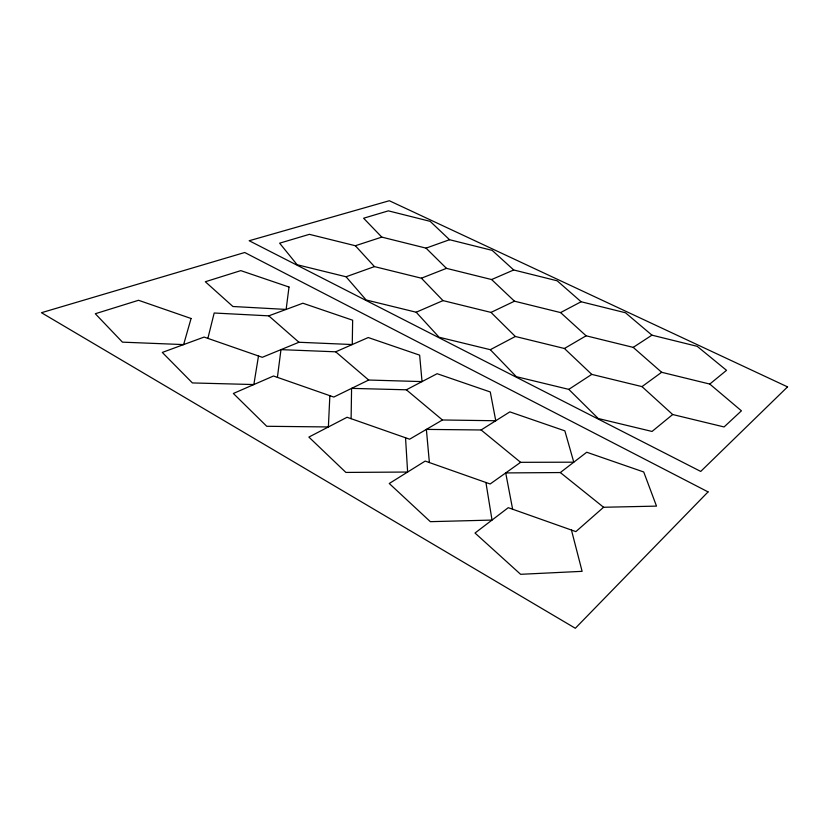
<?xml version="1.0" encoding="UTF-8"?>
<svg xmlns="http://www.w3.org/2000/svg" width="829" height="829" viewBox="0 0 829 829"><rect width="100%" height="100%" fill="white"/><g stroke="black" fill="none" stroke-linecap="round" stroke-linejoin="round"><path stroke-width="1.24" d="M351.113 418.676L351.579 388.376L406.355 389.796L437.132 373.703L490.281 391.972L495.763 420.749L442.437 419.982L409.619 439.204L347.071 417.267L308.875 437.08L345.89 472.426L407.619 472.043L405.536 437.774M329.859 395.682L328.377 426.956L266.741 426.282L233.363 393.474L273.518 376.003L333.807 397.06L368.667 380.034L422.034 381.599L419.64 355.144L368.242 337.538L335.683 351.807L280.969 349.641L277.404 377.361M258.493 355.993L253.85 384.552L192.401 382.936L162.297 352.429L204.11 337.071L262.296 357.309L298.937 342.263L352.263 344.543L352.646 320.212L302.886 303.227L268.772 315.849L214.183 313.01L207.872 338.377M512.633 509.234L505.711 472.924L560.321 472.551L586.725 452.24L643.729 471.981L656.506 506.115L603.585 507.265L575.875 531.617L508.27 507.68L475.017 533.037L520.622 574.31L582.113 571.336L571.45 530.052M672.682 414.521L652.04 431.453L598.258 418.521L568.798 389.371L516.312 376.667L490.312 349.693L439.059 337.216L416.189 312.222L366.117 299.963L346.066 276.772L297.124 264.731L279.632 243.177L309.383 234.338L355.351 245.736L381.806 237.115L426.033 248.13L446.468 268.347L491.618 279.549L514.477 301.196L560.58 312.585L586.103 335.797L633.211 347.382L661.646 372.283L709.779 384.065L741.427 410.821L724.08 426.956L672.682 414.521L641.998 386.615L591.771 374.387L564.425 348.491L515.337 336.481L491.006 312.409L442.997 300.606L421.412 278.202L374.449 266.606L346.066 276.772M709.779 384.065L726.525 370.325L697.21 346.335L651.946 335.154L625.449 312.751L581.108 301.746L557.181 280.803L513.721 269.974L492.157 250.368L449.546 239.716L430.158 221.343L388.366 210.856L363.599 218.224L381.806 237.115M641.998 386.615L661.646 372.283M429.381 462.551L426.375 429.401L481.11 429.971L509.845 411.878L564.86 430.852L573.792 462.188L520.612 462.323L490.167 483.981L425.184 461.079L389.257 483.504L430.344 521.669L492.022 520.073L485.918 482.478M568.798 389.371L591.771 374.387M633.211 347.382L651.946 335.154M564.425 348.491L586.103 335.797M490.312 349.693L515.337 336.481M560.58 312.585L581.108 301.746M491.006 312.409L514.477 301.196M416.189 312.222L442.997 300.606M491.618 279.549L513.721 269.974M421.412 278.202L446.468 268.347M426.033 248.13L449.546 239.716M560.321 472.551L603.585 507.265M481.11 429.971L520.612 462.323M406.355 389.796L442.437 419.982M335.683 351.807L368.667 380.034M268.772 315.849L298.937 342.263M355.351 245.736L374.449 266.606M289.01 287.031L286.14 309.424L232.908 306.502L205.323 281.746L240.793 270.627L289.01 287.031M191.074 318.491L183.623 344.595L122.443 342.149L95.304 313.735L138.536 300.285L191.074 318.491M708.07 491.898L575.326 628.268L41.45 312.709L244.731 252.503L708.07 491.898M787.55 386.884L700.723 471.432L249.187 240.742L389.329 200.732L787.55 386.884"/></g></svg>
